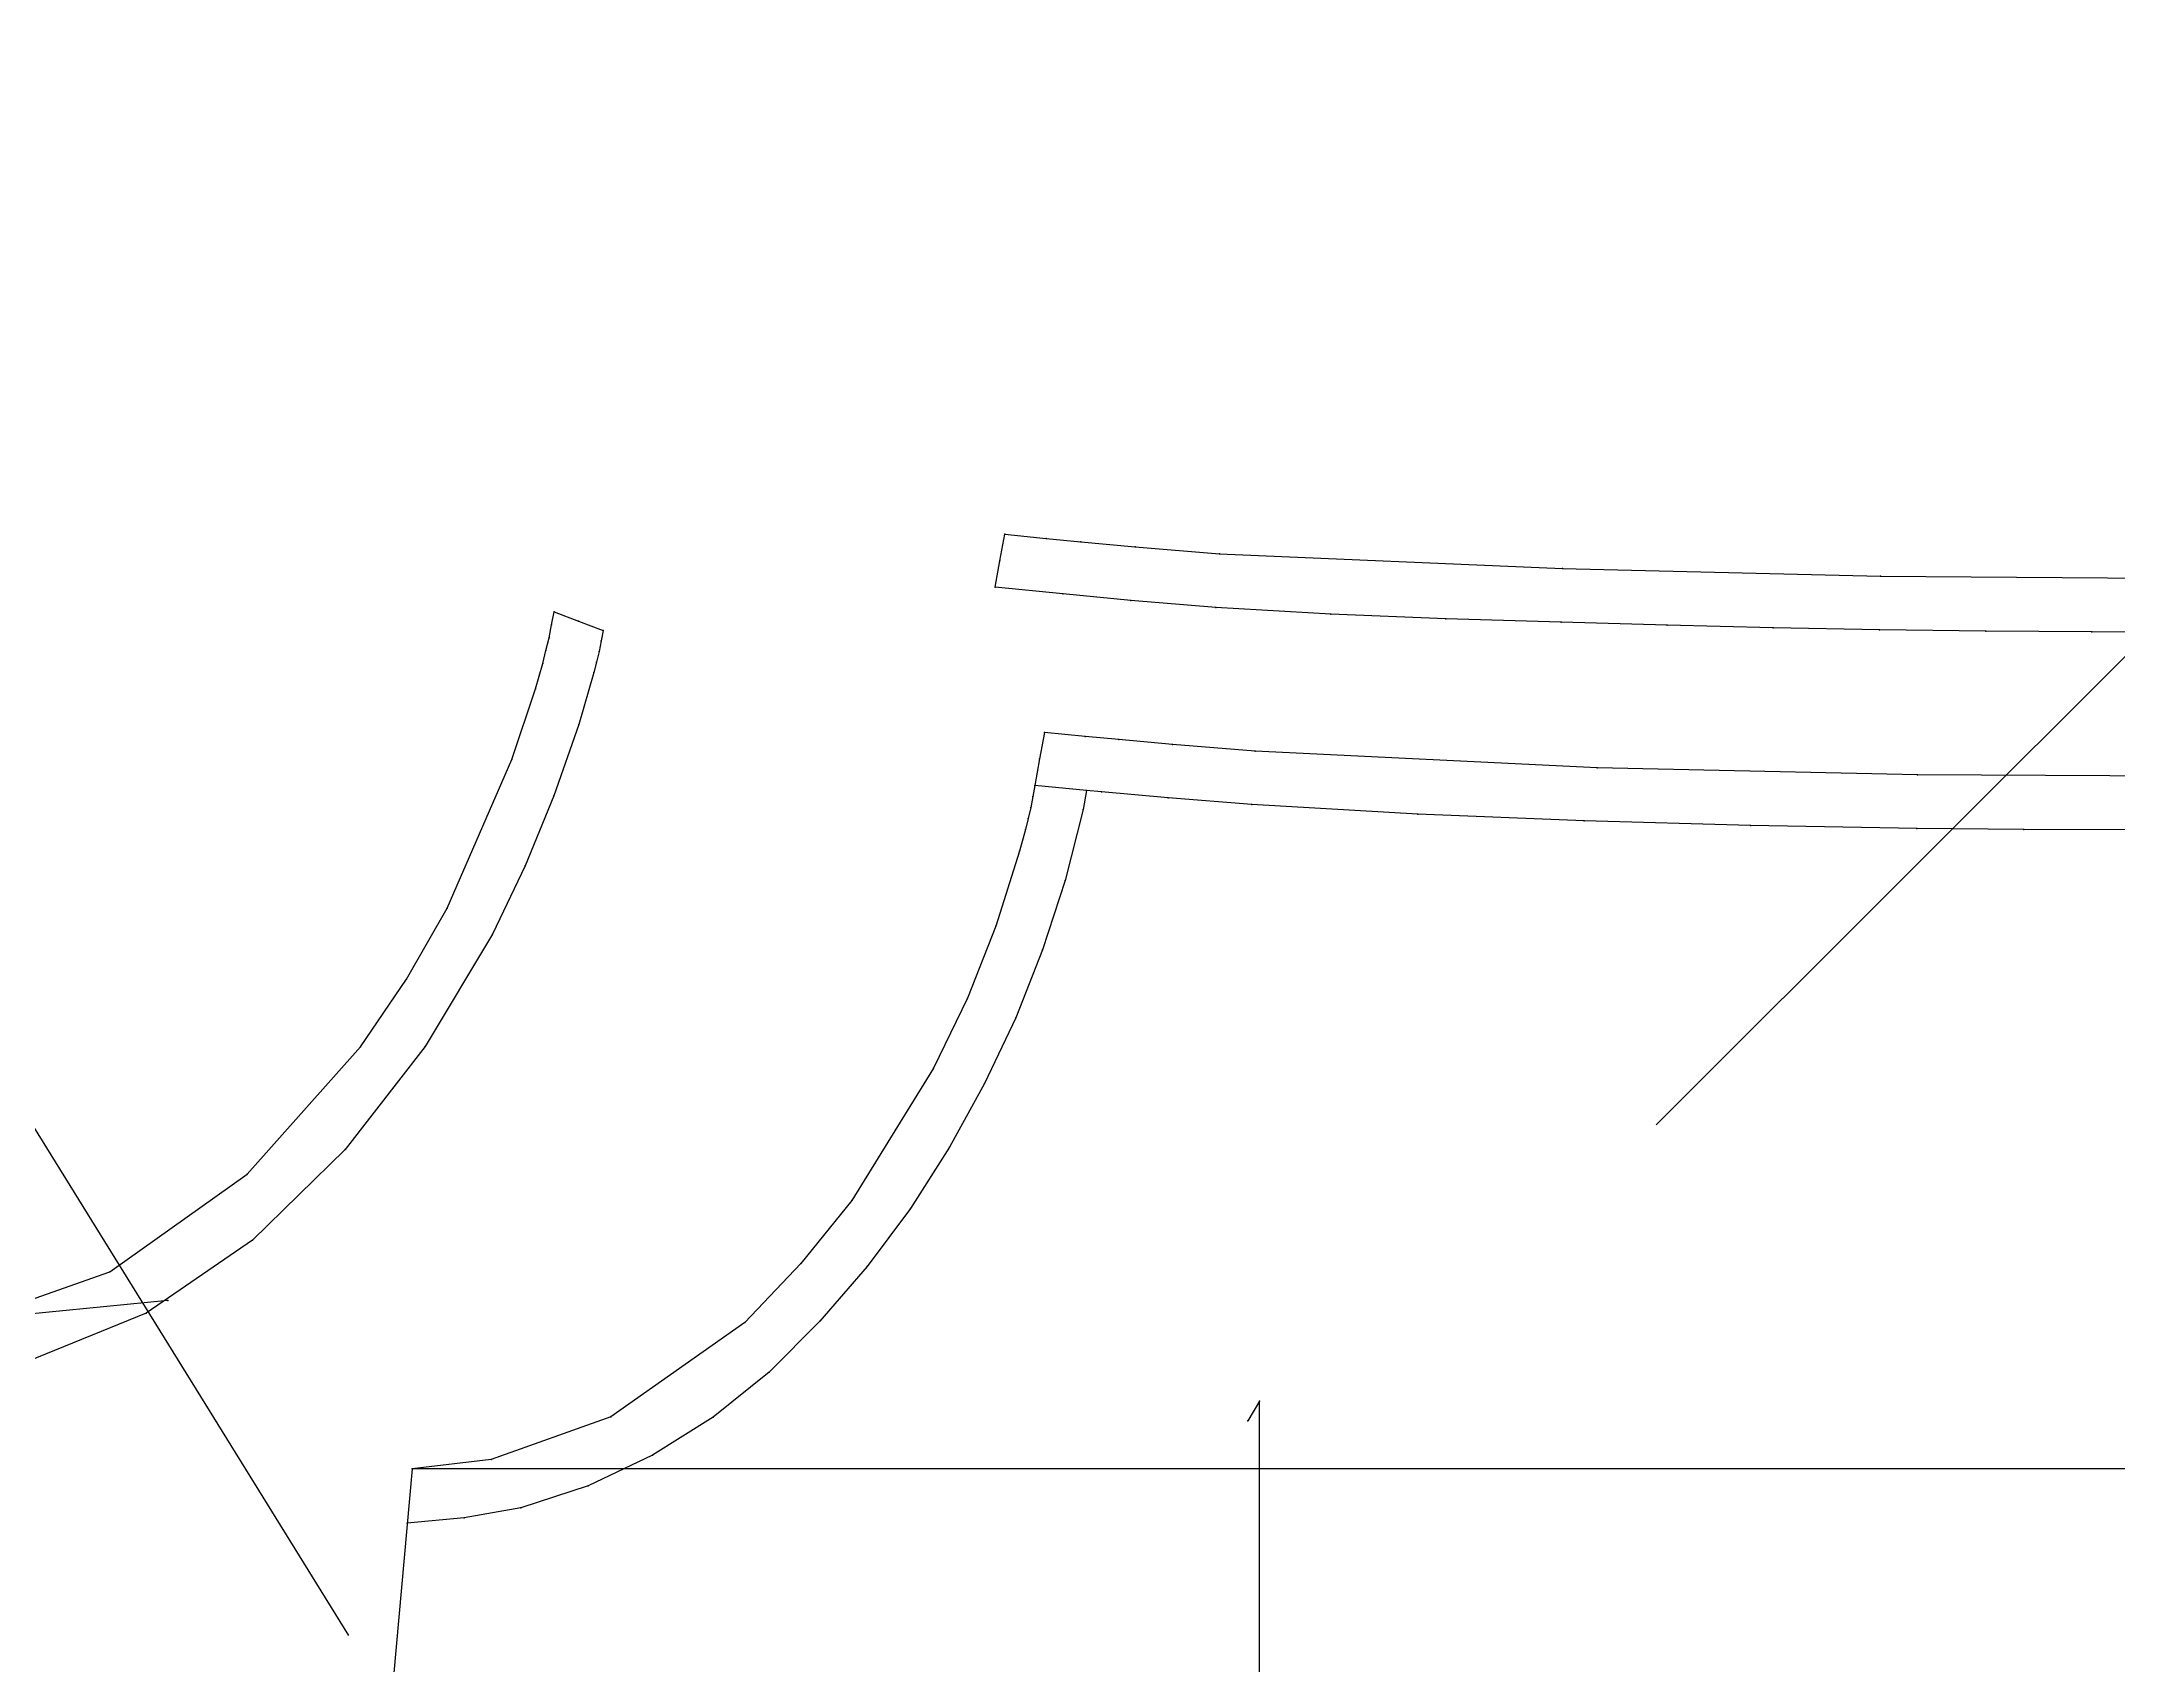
# Model space of a CAD drawing. Extents: x -592 to 501, y 0 to 1813.
# Drawn here: x -17.8 to 226, y 1470.1 to 1660.9 of the extents above; entities that cross this region are included whole.
import ezdxf

# ---------------------------------------------------------------- set-up
doc = ezdxf.new("R2010")
doc.units = 0

# ---------------------------------------------------------------- blocks, each defined once
blk = doc.blocks.new('Pattern2D_1546981_M')
at = {"layer": '1'}
blk.add_lwpolyline([(240.047745, 1574.514893), (202.438293, 1574.725952), (164.834778, 1575.557373), (124.67897, 1577.524536), (114.9599, 1578.285889), (108.669189, 1578.867798), (104.692154, 1579.235718), (99.92514, 1579.701782), (99.353622, 1576.59375), (98.782089, 1573.485596), (98.542679, 1572.183716), (98.303299, 1570.881836), (97.993835, 1569.595947), (97.684372, 1568.309937), (97.007095, 1565.754395), (94.210068, 1556.957275), (90.877869, 1548.483154), (86.891541, 1540.255249), (77.320908, 1524.723145), (71.318375, 1517.316895), (64.754395, 1510.369629), (49.014908, 1499.298096), (34.973877, 1494.278809), (25.660492, 1493.192871), (20.934448, 1440.47229)], dxfattribs=at)
at = {"layer": '2'}
for p in [(99.92514, 1579.701782), (99.92514, 1579.701782), (98.782089, 1573.485596), (98.782089, 1573.485596), (98.782089, 1573.485596), (98.782089, 1573.485596), (104.866592, 1572.900391), (104.866592, 1572.900391), (104.866608, 1572.900513), (104.866608, 1572.900513), (125.164986, 1501.161377), (125.164986, 1501.161377), (125.164986, 1501.161377), (125.164986, 1501.161377), (123.808441, 1498.817383), (123.808441, 1498.817383), (25.660492, 1493.192871), (25.660492, 1493.192871), (25.660492, 1493.192871), (25.660492, 1493.192871), (25.089142, 1486.819336), (25.089142, 1486.819336)]:
    blk.add_point(p, dxfattribs=at)
at = {"layer": '3'}
for p in [(104.692154, 1579.235718), (104.692154, 1579.235718), (108.669189, 1578.867798), (108.669189, 1578.867798), (114.9599, 1578.285889), (114.9599, 1578.285889), (99.353622, 1576.59375), (99.353622, 1576.59375), (124.67897, 1577.524536), (124.67897, 1577.524536), (164.834778, 1575.557373), (164.834778, 1575.557373), (202.438293, 1574.725952), (202.438293, 1574.725952), (98.303299, 1570.881836), (98.303299, 1570.881836), (98.542679, 1572.183716), (98.542679, 1572.183716), (104.453796, 1570.648926), (104.453796, 1570.648926), (106.621338, 1572.731689), (106.621338, 1572.731689), (114.463387, 1572.006714), (114.463387, 1572.006714), (124.257561, 1571.239502), (124.257561, 1571.239502), (97.684372, 1568.309937), (97.684372, 1568.309937), (97.993835, 1569.595947), (97.993835, 1569.595947), (143.767853, 1570.093384), (143.767853, 1570.093384), (163.29425, 1569.305054), (163.29425, 1569.305054), (182.828918, 1568.761475), (182.828918, 1568.761475), (202.368225, 1568.42627), (202.368225, 1568.42627), (214.934387, 1568.310913), (214.934387, 1568.310913), (97.007095, 1565.754395), (97.007095, 1565.754395), (102.361359, 1562.313477), (102.361359, 1562.313477), (94.210068, 1556.957275), (94.210068, 1556.957275), (99.692551, 1554.153931), (99.692551, 1554.153931), (90.877869, 1548.483154), (90.877869, 1548.483154), (96.546356, 1546.179688), (96.546356, 1546.179688), (86.891541, 1540.255249), (86.891541, 1540.255249), (92.862473, 1538.456421), (92.862473, 1538.456421), (88.755371, 1530.96521), (88.755371, 1530.96521), (77.320908, 1524.723145), (77.320908, 1524.723145), (84.19458, 1523.762939), (84.19458, 1523.762939), (71.318375, 1517.316895), (71.318375, 1517.316895), (79.092239, 1516.961914), (79.092239, 1516.961914), (64.754395, 1510.369629), (64.754395, 1510.369629), (73.556534, 1510.533813), (73.556534, 1510.533813), (67.582703, 1504.544312), (67.582703, 1504.544312), (49.014908, 1499.298096), (49.014908, 1499.298096), (61.004654, 1499.280884), (61.004654, 1499.280884), (34.973877, 1494.278809), (34.973877, 1494.278809), (53.898956, 1494.814575), (53.898956, 1494.814575), (46.360703, 1491.189087), (46.360703, 1491.189087), (38.437973, 1488.597534), (38.437973, 1488.597534), (31.799576, 1487.432617), (31.799576, 1487.432617)]:
    blk.add_point(p, dxfattribs=at)
at = {"layer": '8'}
for points in [[(227.487122, 1568.249634), (214.934387, 1568.310913), (202.368225, 1568.42627), (182.828918, 1568.761475), (163.29425, 1569.305054), (143.767853, 1570.093384), (124.257561, 1571.239502), (114.463387, 1572.006714), (106.621338, 1572.731689), (104.866608, 1572.900513), (98.782089, 1573.485596)], [(104.866592, 1572.900391), (104.453796, 1570.648926), (102.361359, 1562.313477), (99.692551, 1554.153931), (96.546356, 1546.179688), (92.862473, 1538.456421), (88.755371, 1530.96521), (84.19458, 1523.762939), (79.092239, 1516.961914), (73.556534, 1510.533813), (67.582703, 1504.544312), (61.004654, 1499.280884), (53.898956, 1494.814575), (46.360703, 1491.189087), (38.437973, 1488.597534), (31.799576, 1487.432617), (25.089142, 1486.819336)], [(125.164986, 1501.161377), (123.808441, 1498.817383)], [(125.164986, 1428.338135), (125.164986, 1501.161377)], [(240.047745, 1493.192871), (25.660492, 1493.192871)]]:
    blk.add_lwpolyline(points, dxfattribs=at)
at = {"layer": '84'}
blk.add_lwpolyline([(240.047745, 1574.514893), (202.438293, 1574.725952), (164.834778, 1575.557373), (124.67897, 1577.524536), (114.9599, 1578.285889), (108.669189, 1578.867798), (104.692154, 1579.235718), (99.92514, 1579.701782), (99.353622, 1576.59375), (98.782089, 1573.485596), (98.542679, 1572.183716), (98.303299, 1570.881836), (97.993835, 1569.595947), (97.684372, 1568.309937), (97.007095, 1565.754395), (94.210068, 1556.957275), (90.877869, 1548.483154), (86.891541, 1540.255249), (77.320908, 1524.723145), (71.318375, 1517.316895), (64.754395, 1510.369629), (49.014908, 1499.298096), (34.973877, 1494.278809), (25.660492, 1493.192871), (20.934448, 1440.47229)], dxfattribs=at)
at = {"layer": '85'}
for points in [[(227.487122, 1568.249634), (214.934387, 1568.310913), (202.368225, 1568.42627), (182.828918, 1568.761475), (163.29425, 1569.305054), (143.767853, 1570.093384), (124.257561, 1571.239502), (114.463387, 1572.006714), (106.621338, 1572.731689), (104.866608, 1572.900513), (98.782089, 1573.485596)], [(104.866592, 1572.900391), (104.453796, 1570.648926), (102.361359, 1562.313477), (99.692551, 1554.153931), (96.546356, 1546.179688), (92.862473, 1538.456421), (88.755371, 1530.96521), (84.19458, 1523.762939), (79.092239, 1516.961914), (73.556534, 1510.533813), (67.582703, 1504.544312), (61.004654, 1499.280884), (53.898956, 1494.814575), (46.360703, 1491.189087), (38.437973, 1488.597534), (31.799576, 1487.432617), (25.089142, 1486.819336)], [(125.164986, 1501.161377), (123.808441, 1498.817383)], [(125.164986, 1428.338135), (125.164986, 1501.161377)], [(240.047745, 1493.192871), (25.660492, 1493.192871)]]:
    blk.add_lwpolyline(points, dxfattribs=at)
blk = doc.blocks.new('Pattern2D_4498051_M')
at = {"layer": '1'}
blk.add_lwpolyline([(235.386566, 1591.491577), (222.918976, 1591.536499), (210.470459, 1591.61499), (197.97084, 1591.761963), (185.500153, 1591.999268), (173.036804, 1592.306885), (160.582764, 1592.653564), (147.068542, 1593.064575), (133.559326, 1593.6073), (120.061256, 1594.402588), (110.063744, 1595.218872), (102.093903, 1595.980103), (94.126953, 1596.770264), (94.698318, 1599.877563), (95.269684, 1602.984741), (100.126099, 1602.495483), (104.17775, 1602.108154), (110.586334, 1601.495728), (120.487404, 1600.687256), (160.749359, 1598.951172), (198.06752, 1598.061157), (235.391602, 1597.791504)], dxfattribs=at)
at = {"layer": '2'}
for p in [(95.269684, 1602.984741), (95.269684, 1602.984741), (94.126953, 1596.770264), (94.126953, 1596.770264)]:
    blk.add_point(p, dxfattribs=at)
at = {"layer": '3'}
for p in [(100.126099, 1602.495483), (100.126099, 1602.495483), (94.698318, 1599.877563), (94.698318, 1599.877563), (104.17775, 1602.108154), (104.17775, 1602.108154), (110.586334, 1601.495728), (110.586334, 1601.495728), (120.487404, 1600.687256), (120.487404, 1600.687256), (160.749359, 1598.951172), (160.749359, 1598.951172), (198.06752, 1598.061157), (198.06752, 1598.061157), (102.093903, 1595.980103), (102.093903, 1595.980103), (110.063744, 1595.218872), (110.063744, 1595.218872), (120.061256, 1594.402588), (120.061256, 1594.402588), (133.559326, 1593.6073), (133.559326, 1593.6073), (147.068542, 1593.064575), (147.068542, 1593.064575), (160.582764, 1592.653564), (160.582764, 1592.653564), (173.036804, 1592.306885), (173.036804, 1592.306885), (185.500153, 1591.999268), (185.500153, 1591.999268), (197.97084, 1591.761963), (197.97084, 1591.761963), (210.470459, 1591.61499), (210.470459, 1591.61499), (222.918976, 1591.536499), (222.918976, 1591.536499)]:
    blk.add_point(p, dxfattribs=at)
at = {"layer": '7'}
blk.add_line((171.752502, 1533.598511), (299.031738, 1660.877808), dxfattribs=at)
at = {"layer": '84'}
blk.add_lwpolyline([(235.386566, 1591.491577), (222.918976, 1591.536499), (210.470459, 1591.61499), (197.97084, 1591.761963), (185.500153, 1591.999268), (173.036804, 1592.306885), (160.582764, 1592.653564), (147.068542, 1593.064575), (133.559326, 1593.6073), (120.061256, 1594.402588), (110.063744, 1595.218872), (102.093903, 1595.980103), (94.126953, 1596.770264), (94.698318, 1599.877563), (95.269684, 1602.984741), (100.126099, 1602.495483), (104.17775, 1602.108154), (110.586334, 1601.495728), (120.487404, 1600.687256), (160.749359, 1598.951172), (198.06752, 1598.061157), (235.391602, 1597.791504)], dxfattribs=at)
blk = doc.blocks.new('Pattern2D_1546989_M')
at = {"layer": '1'}
blk.add_lwpolyline([(-34.306503, 1503.546387), (-40.937241, 1504.778564), (-47.4487, 1506.553345), (-55.116394, 1509.86792), (-62.311966, 1514.17688), (-69.004303, 1519.282959), (-75.102371, 1525.134277), (-80.536041, 1531.652832), (-85.495529, 1538.567627), (-89.991272, 1545.813721), (-93.91301, 1553.409424), (-97.357956, 1561.250977), (-100.361374, 1569.284424), (-102.807663, 1577.517944), (-104.762482, 1585.891846), (-106.128082, 1594.387817), (-106.345154, 1596.668335), (-100.234528, 1596.687988), (-100.108292, 1595.369263), (-99.982056, 1594.050415), (-99.784698, 1592.740967), (-99.587326, 1591.431519), (-99.133011, 1588.823608), (-97.105469, 1579.802612), (-94.517029, 1571.053833), (-91.255859, 1562.48999), (-83.062302, 1546.134033), (-77.722107, 1538.20166), (-71.783234, 1530.674438), (-57.060989, 1518.190308), (-43.508682, 1511.891357), (-34.326172, 1509.94751), (-24.613388, 1511.133545), (-9.825638, 1516.346802), (6.288788, 1527.809937), (19.605713, 1542.764526), (25.007294, 1550.732788), (29.791321, 1559.060059), (37.366302, 1576.511475), (40.164001, 1584.825317), (41.006836, 1587.810791), (41.378174, 1589.317871), (41.745911, 1590.82605), (42.046539, 1592.349976), (42.347626, 1593.876343), (45.215088, 1592.783691), (48.08606, 1591.701294), (47.855042, 1590.450073), (47.624023, 1589.198975), (47.312653, 1587.966675), (47.001282, 1586.734375), (45.250793, 1580.622314), (42.295288, 1572.240112), (38.950714, 1564.016357), (35.129272, 1556.02002), (27.209961, 1542.826416), (17.828644, 1530.709473), (6.916138, 1520.064697), (-5.559723, 1511.475952), (-19.486816, 1505.798096)], close=True, dxfattribs=at)
at = {"layer": '2'}
for p in [(-106.345154, 1596.668335), (-106.345154, 1596.668335), (-100.234528, 1596.687988), (-100.234528, 1596.687988), (42.347626, 1593.876343), (42.347626, 1593.876343), (48.08606, 1591.701294), (48.08606, 1591.701294), (-59.332718, 1512.271606), (-59.332718, 1512.271606), (-3.019699, 1512.983398), (-3.019699, 1512.983398), (-34.326187, 1509.94751), (-34.326187, 1509.94751), (-34.326187, 1509.94751), (-34.326187, 1509.94751), (-34.326172, 1509.94751), (-34.326172, 1509.94751), (-34.326157, 1509.947754), (-34.326157, 1509.947754), (-34.326019, 1509.909668), (-34.326019, 1509.909668), (-29.679062, 1510.365845), (-29.679062, 1510.365845), (-29.306625, 1510.402466), (-29.306625, 1510.402466), (-34.306503, 1503.546509), (-34.306503, 1503.546509), (-34.306503, 1503.546387), (-34.306503, 1503.546387), (-34.306427, 1503.546021), (-34.306427, 1503.546021)]:
    blk.add_point(p, dxfattribs=at)
at = {"layer": '3'}
for p in [(-100.108292, 1595.369263), (-100.108292, 1595.369263), (-106.128082, 1594.387817), (-106.128082, 1594.387817), (-99.982056, 1594.050415), (-99.982056, 1594.050415), (-99.784698, 1592.740967), (-99.784698, 1592.740967), (45.215088, 1592.783691), (45.215088, 1592.783691), (-99.587326, 1591.431519), (-99.587326, 1591.431519), (41.745911, 1590.82605), (41.745911, 1590.82605), (42.046539, 1592.349976), (42.046539, 1592.349976), (47.855042, 1590.450073), (47.855042, 1590.450073), (-99.133011, 1588.823608), (-99.133011, 1588.823608), (41.006836, 1587.810791), (41.006836, 1587.810791), (41.378174, 1589.317871), (41.378174, 1589.317871), (47.312653, 1587.966675), (47.312653, 1587.966675), (47.624023, 1589.198975), (47.624023, 1589.198975), (-104.762482, 1585.891846), (-104.762482, 1585.891846), (47.001282, 1586.734375), (47.001282, 1586.734375), (40.164001, 1584.825317), (40.164001, 1584.825317), (45.250793, 1580.622314), (45.250793, 1580.622314), (-97.105469, 1579.802612), (-97.105469, 1579.802612), (-102.807663, 1577.517944), (-102.807663, 1577.517944), (37.366302, 1576.511475), (37.366302, 1576.511475), (-94.517029, 1571.053833), (-94.517029, 1571.053833), (42.295288, 1572.240112), (42.295288, 1572.240112), (-100.361374, 1569.284424), (-100.361374, 1569.284424), (38.950714, 1564.016357), (38.950714, 1564.016357), (-97.357956, 1561.250977), (-97.357956, 1561.250977), (-91.255859, 1562.48999), (-91.255859, 1562.48999), (29.791321, 1559.060059), (29.791321, 1559.060059), (35.129272, 1556.02002), (35.129272, 1556.02002), (-93.91301, 1553.409424), (-93.91301, 1553.409424), (25.007294, 1550.732788), (25.007294, 1550.732788), (-83.062302, 1546.134033), (-83.062302, 1546.134033), (-89.991272, 1545.813721), (-89.991272, 1545.813721), (19.605713, 1542.764526), (19.605713, 1542.764526), (27.209961, 1542.826416), (27.209961, 1542.826416), (-85.495529, 1538.567627), (-85.495529, 1538.567627), (-77.722107, 1538.20166), (-77.722107, 1538.20166), (-80.536041, 1531.652832), (-80.536041, 1531.652832), (-71.783234, 1530.674438), (-71.783234, 1530.674438), (17.828644, 1530.709473), (17.828644, 1530.709473), (6.288788, 1527.809937), (6.288788, 1527.809937), (-75.102371, 1525.134277), (-75.102371, 1525.134277), (6.916138, 1520.064697), (6.916138, 1520.064697), (-69.004303, 1519.282959), (-69.004303, 1519.282959), (-57.060989, 1518.190308), (-57.060989, 1518.190308), (-9.825638, 1516.346802), (-9.825638, 1516.346802), (-62.311966, 1514.17688), (-62.311966, 1514.17688), (-55.116394, 1509.86792), (-55.116394, 1509.86792), (-43.508682, 1511.891357), (-43.508682, 1511.891357), (-24.613388, 1511.133545), (-24.613388, 1511.133545), (-5.559723, 1511.475952), (-5.559723, 1511.475952), (-47.4487, 1506.553345), (-47.4487, 1506.553345), (-40.937241, 1504.778564), (-40.937241, 1504.778564), (-19.486816, 1505.798096), (-19.486816, 1505.798096)]:
    blk.add_point(p, dxfattribs=at)
at = {"layer": '7'}
blk.add_line((18.249794, 1473.5979), (-76.508888, 1626.636475), dxfattribs=at)
at = {"layer": '8'}
for points in [[(-59.332718, 1512.271606), (-34.326187, 1509.94751)], [(-3.019699, 1512.983398), (-29.306625, 1510.402466)], [(-34.326187, 1509.94751), (-34.306503, 1503.546509)], [(-34.306427, 1503.546021), (-34.326157, 1509.947754)], [(-29.679062, 1510.365845), (-34.326019, 1509.909668)]]:
    blk.add_lwpolyline(points, dxfattribs=at)
at = {"layer": '84'}
blk.add_lwpolyline([(-34.306503, 1503.546387), (-40.937241, 1504.778564), (-47.4487, 1506.553345), (-55.116394, 1509.86792), (-62.311966, 1514.17688), (-69.004303, 1519.282959), (-75.102371, 1525.134277), (-80.536041, 1531.652832), (-85.495529, 1538.567627), (-89.991272, 1545.813721), (-93.91301, 1553.409424), (-97.357956, 1561.250977), (-100.361374, 1569.284424), (-102.807663, 1577.517944), (-104.762482, 1585.891846), (-106.128082, 1594.387817), (-106.345154, 1596.668335), (-100.234528, 1596.687988), (-100.108292, 1595.369263), (-99.982056, 1594.050415), (-99.784698, 1592.740967), (-99.587326, 1591.431519), (-99.133011, 1588.823608), (-97.105469, 1579.802612), (-94.517029, 1571.053833), (-91.255859, 1562.48999), (-83.062302, 1546.134033), (-77.722107, 1538.20166), (-71.783234, 1530.674438), (-57.060989, 1518.190308), (-43.508682, 1511.891357), (-34.326172, 1509.94751), (-24.613388, 1511.133545), (-9.825638, 1516.346802), (6.288788, 1527.809937), (19.605713, 1542.764526), (25.007294, 1550.732788), (29.791321, 1559.060059), (37.366302, 1576.511475), (40.164001, 1584.825317), (41.006836, 1587.810791), (41.378174, 1589.317871), (41.745911, 1590.82605), (42.046539, 1592.349976), (42.347626, 1593.876343), (45.215088, 1592.783691), (48.08606, 1591.701294), (47.855042, 1590.450073), (47.624023, 1589.198975), (47.312653, 1587.966675), (47.001282, 1586.734375), (45.250793, 1580.622314), (42.295288, 1572.240112), (38.950714, 1564.016357), (35.129272, 1556.02002), (27.209961, 1542.826416), (17.828644, 1530.709473), (6.916138, 1520.064697), (-5.559723, 1511.475952), (-19.486816, 1505.798096)], close=True, dxfattribs=at)
at = {"layer": '85'}
for points in [[(-59.332718, 1512.271606), (-34.326187, 1509.94751)], [(-3.019699, 1512.983398), (-29.306625, 1510.402466)], [(-34.326187, 1509.94751), (-34.306503, 1503.546509)], [(-34.306427, 1503.546021), (-34.326157, 1509.947754)], [(-29.679062, 1510.365845), (-34.326019, 1509.909668)]]:
    blk.add_lwpolyline(points, dxfattribs=at)
at = {"layer": '1'}
blk.add_text('ROTATION: 0', height=0.25, dxfattribs=at).set_placement((-29.129547, 1535.116943))

msp = doc.modelspace()

# ---------------------------------------------------------------- block references
at = {"layer": '1'}
for name in ['Pattern2D_4498051_M', 'Pattern2D_1546989_M', 'Pattern2D_1546981_M']:
    msp.add_blockref(name, (0, 0), dxfattribs=at)

doc.saveas('drawing.dxf')
